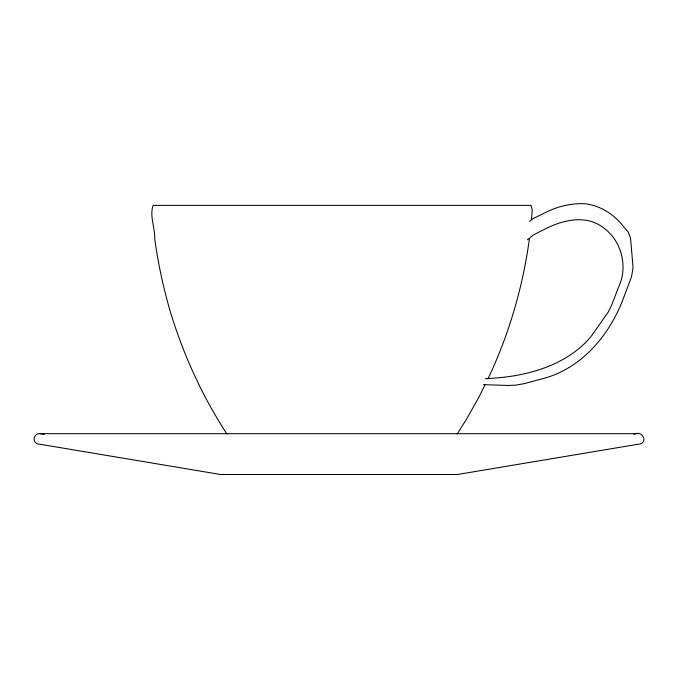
<?xml version="1.0" encoding="UTF-8"?>
<svg xmlns="http://www.w3.org/2000/svg" width="678" height="678" viewBox="0 0 678 678"><rect width="100%" height="100%" fill="white"/><g stroke="black" fill="none" stroke-linecap="round" stroke-linejoin="round"><path stroke-width="1.02" d="M531.493 219.519L532.255 209.917L531.027 205.358L153.092 205.358C149.38 216.113 155.169 227.986 154.737 239.012C158.016 262.547 162.923 285.811 169.441 308.659C182.501 352.907 201.756 395.342 226.927 434.03M529.382 239.012C522.738 287.43 508.881 334.89 487.863 379.036M485.117 384.587L479.176 396.63L467.6 417.385L457.192 434.03M529.611 221.274L532.967 218.655L548.273 211.138C560.045 205.765 573.359 202.849 586.3 203.841C601.522 206.222 614.98 214.994 624.091 227.35L628.159 231.893L630.523 237.978L633.057 267.564L631.582 276.582L622.709 300.21C609.073 335.22 582.36 367.256 545.231 377.985L524.374 383.629L515.763 385.146L508.627 385.468L483.533 384.672M527.467 239.758L533.374 234.986L547.553 227.783C564.799 219.494 587.097 214.884 603.437 227.774C621.76 240.724 628.218 267.115 618.556 287.099L612.039 304.193L608.327 311.897L591.148 336.381C565.867 366.764 523.391 377.332 485.338 378.604M633.82 434.293C642.863 429.471 648.939 443.675 637.956 444.268L457.472 474.498L220.528 474.498L38.002 443.921C31.51 442.565 33.764 432.928 40.044 433.674L637.956 433.674M40.044 433.674L44.18 434.293"/></g></svg>
